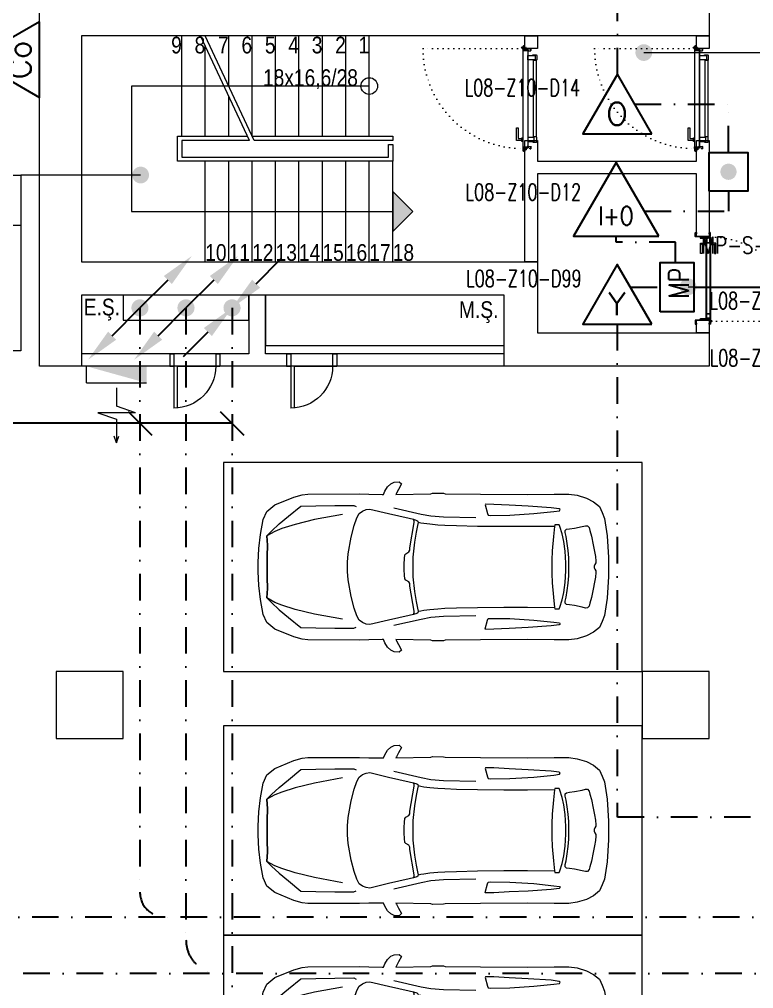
# Model space of a CAD drawing. Header units: metres. Extents: x -19121 to 152404, y -12107 to 29421.
# Drawn here: x 36396 to 37273, y 1301 to 2460 of the extents above; entities that cross this region are included whole.
import ezdxf
from ezdxf.enums import TextEntityAlignment as Align

# ---------------------------------------------------------------- set-up
doc = ezdxf.new("R2010")
doc.units = ezdxf.units.M
doc.header["$LTSCALE"] = 50
doc.header["$MEASUREMENT"] = 0
for name, pattern in [('DASHDOT', [25.4, 12.7, -6.35, 0, -6.35]), ('DOT2', [0.125, 0, -0.125]), ('HIDDEN', [0.375, 0.25, -0.125])]:
    doc.linetypes.add(name, pattern=pattern)
doc.layers.get('0').update_dxf_attribs({"color": 9, "lineweight": 9})
for name, color, linetype, lineweight in [('00', 9, 'Continuous', 9), ('01', 9, 'Continuous', 9), ('04', 9, 'Continuous', 9), ('06B', 9, 'Continuous', 9), ('06D', 9, 'Continuous', 9), ('10', 9, 'Continuous', 9), ('14', 9, 'Continuous', 9), ('19', 9, 'Continuous', 9), ('20', 9, 'DOT2', 9), ('21', 9, 'Continuous', 9), ('21_mahal200', 9, 'Continuous', 9), ('32-ekipman', 9, 'Continuous', 9), ('E-DEDEKTÖR NUMARALARI', 20, 'Continuous', 30), ('E-KABLO', 7, 'Continuous', 30), ('E-KARBONMONOKSİT DEDEKTÖRÜ', 7, 'Continuous', 30), ('E-KOMBİNE DEDEKTÖR (ISI+OPTİK DUMAN)', 7, 'Continuous', 30), ('E-OK', 3, 'Continuous', 30), ('E-OPTİK DUMAN DEDEKTÖRÜ', 7, 'Continuous', 30), ('E-YANGIN İHBAR BUTONU', 7, 'Continuous', 30), ('E-YAZI', 7, 'Continuous', 30), ('E-YÜKSELTİLMİŞ DÖŞEME İÇİNDE DUMAN DEDEKTÖRÜ', 7, 'Continuous', 30)]:
    doc.layers.add(name, color=color, linetype=linetype, lineweight=lineweight)
doc.styles.add('Arial', font='arial.ttf', dxfattribs={"height": 2.5})
doc.styles.add('E-YAZI', font='txttw.shx', dxfattribs={"height": 200})
doc.styles.add('MuuM_TEXT-STANDART', font='ARIALN.TTF')
doc.dimstyles.new('MuuM_DIM200', dxfattribs={"dimscale": 20, "dimtxt": 2, "dimasz": 1, "dimexe": 1, "dimexo": 1, "dimgap": 1, "dimtad": 1, "dimdec": 1, "dimrnd": 0.5, "dimdsep": 46, "dimtxsty": 'MuuM_TEXT-STANDART', "dimblk": 'ARCHTICK', "dimcen": 0, "dimdle": 0.15, "dimclrd": 256, "dimclre": 256, "dimclrt": 256, "dimadec": 0, "dimazin": 0, "dimtfac": 5, "dimtdec": 1, "dimtix": 1, "dimtmove": 2, "dimatfit": 3, "dimldrblk": 'DOT', "dimfxl": 3, "dimfxlon": 1, "dimtolj": 1, "dimlwd": -1, "dimlwe": -1, "dimarcsym": 0})

# ---------------------------------------------------------------- blocks, each defined once
blk = doc.blocks.new('100_OPTİK DUMAN DEDEKTÖRÜ 085')
at = {"layer": 'E-OPTİK DUMAN DEDEKTÖRÜ', "color": 4}
blk.add_lwpolyline([(2.059, 0), (0, 3.566), (-2.059, 0)], close=True, dxfattribs=at)
at = {"layer": 'E-OPTİK DUMAN DEDEKTÖRÜ', "color": 3, "style": 'E-YAZI'}
blk.add_text('O', height=1.36, dxfattribs=at).set_placement((-0.022, 1.201), align=Align.MIDDLE)
blk = doc.blocks.new('100_KOMBİNE DEDEKTÖR (ISI+OPTİK DUMAN) 085')
at = {"layer": 'E-KOMBİNE DEDEKTÖR (ISI+OPTİK DUMAN)', "color": 4}
blk.add_lwpolyline([(2.55, 0), (0, 4.416), (-2.55, 0)], close=True, dxfattribs=at)
at = {"layer": 'E-KOMBİNE DEDEKTÖR (ISI+OPTİK DUMAN)', "color": 3, "style": 'E-YAZI', "width": 0.8}
blk.add_text('I+O', height=1.1016, dxfattribs=at).set_placement((-0.018, 1.224), align=Align.MIDDLE)
blk = doc.blocks.new('100_YANGIN İHBAR BUTONU 085')
at = {"layer": 'E-YANGIN İHBAR BUTONU', "color": 4}
blk.add_lwpolyline([(-1.16, -1.16), (-1.16, 1.16), (1.16, 1.16), (1.16, -1.16)], close=True, dxfattribs=at)
at = {"layer": 'E-YANGIN İHBAR BUTONU', "color": 3, "const_width": 0.483}
blk.add_lwpolyline([(-0.242, 0, 1), (0.242, 0, 1)], format="xyb", close=True, dxfattribs=at)
blk = doc.blocks.new('100_KARBONMONOKSİT DEDEKTÖRÜ 085')
at = {"layer": 'E-KARBONMONOKSİT DEDEKTÖRÜ', "color": 4}
blk.add_lwpolyline([(2.264, 0), (0, 3.922), (-2.264, 0)], close=True, dxfattribs=at)
at = {"layer": 'E-KARBONMONOKSİT DEDEKTÖRÜ', "color": 3, "style": 'E-YAZI'}
blk.add_text('Co', height=1.36, dxfattribs=at).set_placement((-0.022, 1.201), align=Align.MIDDLE)
blk = doc.blocks.new('*U241')
at = {"layer": 'E-OK', "color": 3, "linetype": 'Continuous'}
blk.add_line((84.9, 84.8), (172.1, 172), dxfattribs=at)
at = {"layer": 'E-OK', "color": 4, "linetype": 'Continuous', "const_width": 30}
blk.add_lwpolyline([(-15, 0, 1), (15, 0, 1)], format="xyb", close=True, dxfattribs=at)
at = {"layer": 'E-OK', "color": 3, "linetype": 'Continuous'}
blk.add_solid([(99, 70.7), (70.7, 99), (0, 0)], dxfattribs=at)
blk = doc.blocks.new('*U239')
at = {"layer": 'E-OK', "color": 3, "linetype": 'Continuous'}
blk.add_line((-97.8, -97.7), (0, 0), dxfattribs=at)
at = {"layer": 'E-OK', "color": 4, "linetype": 'Continuous', "const_width": 30}
blk.add_lwpolyline([(-15, 0, 1), (15, 0, 1)], format="xyb", close=True, dxfattribs=at)
at = {"layer": 'E-OK', "color": 3, "linetype": 'Continuous'}
blk.add_solid([(-83.6, -111.9), (-111.9, -83.6), (-182.7, -182.5)], dxfattribs=at)
blk = doc.blocks.new('100_YÜKSELTİLMİŞ DÖŞEME İÇİNDE DUMAN DEDEKTÖRÜ 085')
at = {"layer": 'E-YÜKSELTİLMİŞ DÖŞEME İÇİNDE DUMAN DEDEKTÖRÜ', "color": 4}
blk.add_lwpolyline([(2.059, 0), (0, 3.566), (-2.059, 0)], close=True, dxfattribs=at)
at = {"layer": 'E-YÜKSELTİLMİŞ DÖŞEME İÇİNDE DUMAN DEDEKTÖRÜ', "color": 3, "style": 'E-YAZI'}
blk.add_text('Y', height=1.36, dxfattribs=at).set_placement((-0.022, 1.201), align=Align.MIDDLE)
blk = doc.blocks.new('E-MODUL PANOLARI')
at = {"layer": 'E-KABLO', "color": 1}
blk.add_lwpolyline([(-49, 66.9), (49, 66.9), (49, 0), (-49, 0)], close=True, dxfattribs=at)
at = {"layer": 'E-KABLO', "color": 1, "style": 'E-YAZI', "width": 0.8}
blk.add_text('MP', height=40, dxfattribs=at).set_placement((-23, 9.5))
blk = doc.blocks.new('p-kolon_80x80')
blk.add_lwpolyline([(-40, -40), (40, -40), (40, 40), (-40, 40)], close=True)
blk = doc.blocks.new('2.Bod.Ara.Sitatik Elk.')
at = {"layer": '01'}
blk.add_lwpolyline([(8420, -6500), (8420, -6500), (8420, -6460), (8420, -6150), (9220, -6150), (9220, -6190), (8470, -6190), (8470, -6460), (9015, -6460), (9015, -6545), (9220, -6545), (9220, -6585), (8975, -6585), (8975, -6500), (8470, -6500), (8470, -6585), (8420, -6585), (8420, -6500)], dxfattribs=at)
for p in [(8480, -6990), (9180, -6990)]:
    blk.add_blockref('p-kolon_80x80', p, dxfattribs=at)
blk = doc.blocks.new('p-araba-10')
for points in [[(-193.8, -2.4), (-193.8, 5.3), (-192.9, 22.2), (-191.1, 38.9), (-187.6, 56.6), (-183.4, 66.4), (-173.9, 74.2), (-151.3, 83.5), (-141.2, 86.3), (-134.5, 87.1), (-72.5, 87.3), (-61.4, 87), (-45.8, 86.8), (-44, 86.7), (-42.5, 90.5), (-39.1, 95.9), (-35.3, 99.6), (-31.2, 101.5), (-25.1, 101.9), (-22.6, 99.4), (-26, 92.8), (-28.4, 88.2), (-29.2, 86.7), (12.7, 87.6), (14.7, 88.4), (27.6, 88.2), (29.7, 87.5), (71.7, 87.1), (127.9, 86.7), (160, 87.2), (177.5, 87.1), (187.3, 85.7), (198.4, 82.4), (207, 78), (214.1, 72.2), (217.1, 65), (220, 58.1), (223.2, 37.3), (225, 11.2), (225, -11.2), (223.2, -37.3), (220, -58.1), (217.1, -65), (214.1, -72.2), (207, -78), (198.4, -82.4), (187.3, -85.7), (177.5, -87.1), (160, -87.2), (127.9, -86.7), (71.7, -87.1), (29.7, -87.5), (27.6, -88.2), (14.7, -88.4), (12.7, -87.6), (-29.2, -86.7), (-28.4, -88.2), (-26, -92.8), (-22.6, -99.4), (-25.1, -101.9), (-31.2, -101.5), (-35.3, -99.6), (-39.1, -95.9), (-42.5, -90.5), (-44, -86.7), (-45.8, -86.8), (-61.4, -87), (-72.5, -87.3), (-134.5, -87.1), (-141.2, -86.3), (-151.3, -83.5), (-173.9, -74.2), (-183.4, -66.4), (-187.6, -56.6), (-191.1, -38.9), (-192.9, -22.2), (-193.8, -5.3), (-193.8, 2.4)], [(-93, -62.5), (-126.3, -56.3), (-149.5, -50.6), (-165.5, -45.6), (-173.7, -42.3), (-183.5, -36.9), (-182.7, -25.6), (-183.2, -12.4), (-183.2, 0.2), (-183.2, 12.8), (-182.7, 26), (-183.5, 37.3), (-177.8, 43), (-168.5, 51.5), (-157.6, 60.6), (-142.7, 72.8), (-124.7, 73.2), (-102, 73.6), (-79.4, 73.7), (-76.8, 72.4)], [(66.2, 58.6), (27.5, 59.4), (12.7, 60.6), (0.9, 62.9), (-31.5, 70.4)], [(-93, 62.8), (-126.3, 56.7), (-149.5, 51), (-165.5, 45.9), (-173.7, 42.6), (-183.5, 37.3), (-182.7, 26), (-183.2, 12.8), (-183.2, 0.2), (-183.2, -12.4), (-182.7, -25.6), (-183.5, -36.9), (-177.8, -42.6), (-168.5, -51.2), (-157.6, -60.2), (-142.7, -72.5), (-124.7, -72.9), (-102, -73.2), (-79.4, -73.3), (-76.8, -72.1)], [(-8.3, -56.7), (-13.4, -57.9), (-38.1, -63.5), (-60.3, -68.8), (-64.9, -68.3), (-69.3, -66.4), (-73, -63.6), (-75.8, -58.3), (-79.1, -49.2), (-82.8, -35.3), (-86.1, -15.4), (-87, -5.3), (-87, 0.2), (-87, 5.7), (-86.1, 15.7), (-82.8, 35.6), (-79.1, 49.6), (-75.8, 58.7), (-73, 63.9), (-69.3, 66.8), (-64.9, 68.6), (-60.3, 69.2), (-38.1, 63.8), (-13.4, 58.2), (-8.3, 57)], [(-2.5, -52.9), (-3.1, -54.6), (-4.3, -55.5), (-8.3, -56.7), (-7.3, -54.5), (-7.2, -52.8), (-12.4, -22.8), (-12.7, -19.8), (-13.7, -17.7), (-17.5, -15.6), (-18.7, -14.2), (-19.1, -9.7), (-19.2, -3.2), (-19.2, 0.2), (-19.2, 3.5), (-19.1, 10), (-18.7, 14.5), (-17.5, 15.9), (-13.7, 18.1), (-12.7, 20.1), (-12.4, 23.1), (-7.2, 53.1), (-7.3, 54.8), (-8.3, 57), (-4.3, 55.8), (-3.1, 54.9), (-2.5, 53.3)], [(160.4, 48.6), (128, 48.3), (99.7, 48.3), (68.4, 48.6), (43.2, 49.2), (29.3, 49.7), (20.9, 50.2), (11.4, 51.1), (4.3, 52), (0.7, 52.6), (-2.5, 53.3), (-3.4, 49.8), (-4.9, 41.7), (-6.9, 29.6), (-9.1, 11.9), (-9.1, 2.6), (-9.1, 0.2), (-9.1, -2.2), (-9.1, -11.6), (-6.9, -29.3), (-4.9, -41.4), (-3.4, -49.4), (-2.5, -52.9), (0.7, -52.2), (4.3, -51.7), (11.4, -50.8), (20.9, -49.9), (29.3, -49.3), (43.2, -48.9), (68.4, -48.3), (99.7, -47.9), (128, -47.9), (160.4, -48.3)], [(66.2, -58.2), (27.5, -59), (12.7, -60.3), (0.9, -62.6), (-31.5, -70.1)]]:
    blk.add_lwpolyline(points)
for points in [[(159.5, 66.3), (166.1, 67.2), (167.1, 68.6), (165.9, 69.6), (156.3, 70.9), (128.7, 72.7), (106.1, 73.8), (87.7, 74.9), (77.7, 75), (77.4, 74.3), (80.3, 64), (81.1, 62.1), (83.3, 61.7), (106.9, 62), (135.6, 63.8)], [(169.6, -39.3), (171.3, -30.3), (172.9, -18.6), (173.8, -4.4), (173.8, 0.2), (173.8, 4.7), (172.9, 19), (171.3, 30.6), (169.6, 39.6), (166.8, 48.4), (165.8, 50.4), (160.6, 50.4), (160.4, 48.6), (159, 36.5), (157.5, 19.4), (157, 8.1), (157, 0.2), (157, -7.8), (157.5, -19.1), (159, -36.2), (160.4, -48.3), (160.6, -50.1), (165.8, -50.1), (166.8, -48.1)], [(174.1, -36.1), (175.5, -27.9), (176.6, -19.3), (177.4, -10.5), (177.5, -1.4), (177.5, 0.2), (177.5, 1.8), (177.4, 10.9), (176.6, 19.7), (175.5, 28.2), (174.1, 36.4), (173, 41.1), (173.2, 43.7), (174.5, 45.2), (178.1, 45.7), (184.1, 46.5), (193.2, 48.4), (197.4, 49.4), (199.8, 49.3), (201.7, 47.1), (202.6, 43.6), (204.7, 36.9), (206.7, 26.7), (208.2, 18.6), (209.1, 12.5), (209.7, 6.9), (209.5, 5), (208.6, 3), (207.7, 1.2), (207.7, 0.2), (207.7, -0.9), (208.6, -2.7), (208.6, -2.7), (209.5, -4.6), (209.7, -6.6), (209.1, -12.1), (208.2, -18.3), (206.7, -26.4), (204.7, -36.5), (202.6, -43.3), (201.7, -46.8), (199.8, -49), (197.4, -49.1), (193.2, -48.1), (184.1, -46.1), (178.1, -45.3), (174.5, -44.9), (173.2, -43.4), (173, -40.8)], [(159.5, -66), (166.1, -66.9), (167.1, -68.2), (165.9, -69.3), (156.3, -70.5), (128.7, -72.4), (106.1, -73.5), (87.7, -74.5), (77.7, -74.7), (77.4, -74), (80.3, -63.7), (81.1, -61.7), (83.3, -61.4), (106.9, -61.6), (135.6, -63.5)]]:
    blk.add_lwpolyline(points, close=True)
blk = doc.blocks.new('p-carpark_std')
at = {"layer": '06D'}
blk.add_lwpolyline([(-500, -125), (0, -125), (0, 125), (-500, 125)], close=True, dxfattribs=at)
at = {"layer": '04'}
blk.add_blockref('p-araba-10', (-265, 0), dxfattribs=at)
blk = doc.blocks.new('*U19')
at = {"ltscale": 15}
for p, q in [((-25, 1), (-26, 0)), ((-25, -1), (-26, 0)), ((-23, 1), (-25, 1)), ((-23, 1), (-23, -2)), ((-21, -3), (-18, 3)), ((-21, -3), (-18, 3)), ((-20, -3), (-17, 3)), ((-20, -3), (-16, 3)), ((-18, -3), (-15, 3)), ((-18, -3), (-15, 3)), ((-18, 1), (-18, 2)), ((-17, -3), (-14, 3)), ((-17, -3), (-13, 3)), ((-17, 1), (-17, 2)), ((-15, -3), (-12, 3)), ((-15, -3), (-12, 3)), ((-15, 1), (-15, 2)), ((-14, -3), (-11, 3)), ((-14, -3), (-10, 3)), ((-14, 1), (-14, 2)), ((-12, -3), (-9, 3)), ((-12, -3), (-9, 3)), ((-12, 1), (-12, 2)), ((-11, -3), (-8, 3)), ((-11, -3), (-7, 3)), ((-11, 1), (-11, 2)), ((-9, -3), (-6, 3)), ((-9, -3), (-6, 3)), ((-9, 1), (-9, 2)), ((-8, -3), (-4, 3)), ((-8, -3), (-5, 3)), ((-8, 1), (-8, 2)), ((-6, -3), (-3, 3)), ((-6, -3), (-3, 3)), ((-6, 1), (-6, 2)), ((-5, -3), (-1, 3)), ((-5, -3), (-2, 3)), ((-5, 1), (-5, 2)), ((-3, 1), (-3, 2)), ((0, 4), (-2, 1)), ((-2, 1), (-2, 2)), ((0, 0), (-1, 0)), ((-25, -1), (-23, -2)), ((-9, -2), (-23, -2)), ((-21, -3), (-21, -2)), ((-20, -3), (-19, -2)), ((-20, -2), (-19, -2)), ((-19, -2), (-18, -2)), ((-18, -3), (-18, -2)), ((-17, -3), (-16, -2)), ((-17, -2), (-16, -2)), ((-16, -2), (-15, -2)), ((-15, -3), (-15, -2)), ((-14, -3), (-13, -2)), ((-14, -2), (-13, -2)), ((-13, -2), (-12, -2)), ((-12, -3), (-12, -2)), ((-11, -3), (-10, -2)), ((-11, -2), (-10, -2)), ((-10, -2), (-9, -2)), ((-9, -3), (-9, -2)), ((-8, -2), (-7, -2)), ((-8, -3), (-7, -2)), ((-7, -2), (-6, -2)), ((-6, -3), (-6, -2)), ((-5, -2), (-4, -2)), ((-5, -3), (-4, -2)), ((-4, -2), (-2, -2)), ((0, -4), (-2, -2)), ((0, 0), (-1, 0))]:
    blk.add_line(p, q, dxfattribs=at)
for p, q in [((-7, 1), (-23, 1)), ((-17, 1), (-19, 1)), ((-16, 1), (-17, 1)), ((-14, 1), (-16, 1)), ((-13, 1), (-14, 1)), ((-11, 1), (-13, 1)), ((-10, 1), (-11, 1)), ((-8, 1), (-10, 1)), ((-7, 1), (-8, 1)), ((-5, 1), (-7, 1)), ((-4, 1), (-5, 1)), ((-2, 1), (-4, 1)), ((-2, 1), (-2, 1)), ((0, 0), (0, 4)), ((-2, -2), (-2, -2)), ((0, 0), (0, -4))]:
    blk.add_line(p, q)
for centre, radius, start, end in [((-26, 4), 3.92, 274.361, 322.1025), ((-26, -4), 3.92, 37.8975, 85.639), ((-18, 3), 0.0971, 330.3204, 150.3204), ((-17, 3), 0.0971, 330.3204, 150.3204), ((-15, 3), 0.0971, 330.3204, 150.3204), ((-14, 3), 0.0971, 330.3204, 150.3204), ((-12, 3), 0.0971, 330.3204, 150.3204), ((-11, 3), 0.0971, 330.3204, 150.3204), ((-9, 3), 0.0971, 330.3204, 150.3204), ((-8, 3), 0.0971, 330.3204, 150.3204), ((-6, 3), 0.0971, 330.3204, 150.3204), ((-5, 3), 0.0971, 330.3204, 150.3204), ((-3, 3), 0.0971, 330.3204, 150.3204), ((-2, 3), 0.0971, 330.3204, 150.3204), ((-1, 0), 0.486, 90, 270), ((0, 4), 0.25, 0, 150.0864), ((-21, -3), 0.0971, 150.3204, 330.3204), ((-20, -3), 0.0971, 150.3204, 330.3204), ((-18, -3), 0.0971, 150.3204, 330.3204), ((-17, -3), 0.0971, 150.3204, 330.3204), ((-15, -3), 0.0971, 150.3204, 330.3204), ((-14, -3), 0.0971, 150.3204, 330.3204), ((-12, -3), 0.0971, 150.3204, 330.3204), ((-11, -3), 0.0971, 150.3204, 330.3204), ((-9, -3), 0.0971, 150.3204, 330.3204), ((-8, -3), 0.0971, 150.3204, 330.3204), ((-6, -3), 0.0971, 150.3204, 330.3204), ((-5, -3), 0.0971, 150.3204, 330.3204), ((0, -4), 0.25, 209.9136, 0)]:
    blk.add_arc(centre, radius, start, end, dxfattribs=at)
blk = doc.blocks.new('conta')
at = {"ltscale": 10}
for p, q in [((-2649.9, 5345.5), (-2649.8, 5345.6)), ((-2649.9, 5344.5), (-2649.8, 5344.3)), ((-2649.8, 5344.3), (-2649.7, 5344.3)), ((-2649.7, 5345.4), (-2649.3, 5345.4)), ((-2649.2, 5345.4), (-2649.1, 5345.5)), ((-2649, 5344), (-2648.8, 5343.8)), ((-2648.9, 5344.1), (-2648.7, 5343.9)), ((-2648.8, 5345.1), (-2648.6, 5345.3)), ((-2648.8, 5344.9), (-2648.6, 5345.2)), ((-2648.7, 5343.8), (-2648.7, 5343.8)), ((-2648.6, 5345.3), (-2648.6, 5345.3))]:
    blk.add_line(p, q, dxfattribs=at)
for centre, radius, start, end in [((-2649.8, 5345.5), 0.05, 140.6345, 188.9372), ((-2653, 5345), 3.19, 350.4674, 8.9372), ((-2649.9, 5344.5), 0.02, 170.4674, 213.7451), ((-2649.7, 5345.6), 0.0696, 22.2428, 159.258), ((-2650.9, 5345), 1.24, 340.3382, 16.7772), ((-2649.7, 5344.6), 0.03, 160.3382, 273.2666), ((-2649.7, 5345.4), 0.03, 90, 196.7772), ((-2649.6, 5341.5), 3.01, 80.4362, 93.2666), ((-2649.3, 5345.5), 0.05, 270, 303.0062), ((-2649.2, 5344.1), 0.231, 353.9571, 81.9004), ((-2649.1, 5345.5), 0.03, 4.7972, 123.0062), ((-2649.1, 5344.5), 0.03, 260.4362, 338.7066), ((-2651.2, 5344.8), 2.33, 7.5897, 18.7951), ((-2649, 5345.6), 0.05, 18.7951, 42.1429), ((-2650.2, 5345), 1.27, 338.7066, 23.0418), ((-2648.9, 5344.1), 0.1, 173.9571, 217.2653), ((-2648.8, 5345.1), 0.05, 187.5897, 322.7347), ((-2658.2, 5345.2), 9.36, 353.6857, 357.8537), ((-2648.8, 5344.2), 0.1, 173.6857, 217.2653), ((-2648.8, 5344.8), 0.05, 142.7347, 180.2669), ((-2648.7, 5343.8), 0.05, 217.2653, 307.2653), ((-2648.7, 5343.8), 0.05, 307.2653, 37.2653), ((-2648.6, 5345.3), 0.05, 52.7347, 142.7347), ((-2648.6, 5345.3), 0.05, 322.7347, 52.7347)]:
    blk.add_arc(centre, radius, start, end, dxfattribs=at)
for points, knots in [([(-2649, 5345.6), (-2649, 5345.6), (-2649.1, 5345.7), (-2649.2, 5345.4), (-2649.3, 5345.7), (-2649.4, 5345.5), (-2649.5, 5345.7), (-2649.6, 5345.5), (-2649.7, 5345.6), (-2649.7, 5345.6)], [0.0086373, 0.0086373, 0.0086373, 0.0086373, 0.1097304, 0.3133405, 0.4430081, 0.5658764, 0.7165186, 0.8527974, 0.9648495, 0.9648495, 0.9648495, 0.9648495]), ([(-2649.7, 5344.3), (-2649.7, 5344.3), (-2649.7, 5344.5), (-2649.6, 5344.3), (-2649.3, 5344.4), (-2649.2, 5344.4), (-2649.2, 5344.4)], [0, 0, 0, 0, 0.1008757, 0.3841126, 0.5436166, 0.6906785, 0.6906785, 0.6906785, 0.6906785])]:
    blk.add_open_spline(points, degree=3, knots=knots, dxfattribs=at)
blk = doc.blocks.new('p-yn_sackasa')
at = {"layer": '10', "linetype": 'Continuous'}
for p, q in [((-2.2, 0), (-2.2, -0.2)), ((0, 6.9), (0, 6.2)), ((0, 6.2), (0, 6.9)), ((0.1, 6.9), (0.1, 6.2)), ((0.2, 6.9), (0.2, 6.2)), ((2.7, 7.2), (0.3, 7.2)), ((2.7, 7.2), (0.3, 7.2)), ((2.7, 7), (0.3, 7)), ((0.3, 7), (2.7, 7)), ((0.3, 6.1), (0.8, 6.1)), ((0.7, 6), (0.3, 6)), ((0.3, 5.9), (0.7, 5.9)), ((0.8, 5.9), (0.3, 5.9)), ((0.7, 5.9), (0.7, 6)), ((0.7, -0.7), (0.7, 2.3)), ((0.7, -0.7), (0.7, 2.3)), ((0.8, 5.9), (0.8, 6.1)), ((0.8, -0.7), (0.8, 2.3)), ((0.8, -0.7), (0.8, 2.3)), ((0.9, 2.3), (1, 2.3)), ((0.9, 2.3), (0.9, 2.3)), ((1, 2.5), (1, 2.4)), ((1, 2.5), (1, 2.5)), ((1.1, 2.5), (1.1, 3.7)), ((1.1, 2.5), (1.1, 3.7)), ((1.3, 3.7), (1.3, 2.5)), ((1.3, 2.5), (1.3, 3.7)), ((2.5, 4), (1.4, 4)), ((1.4, 4), (2.5, 4)), ((1.4, 3.8), (2.5, 3.8)), ((2.5, 3.8), (1.4, 3.8)), ((2.5, 3.4), (2.6, 3.7)), ((2.6, 3.7), (2.5, 3.4)), ((2.7, 3.6), (2.6, 3.3)), ((2.7, 3.6), (2.6, 3.3)), ((2.8, 3.3), (2.8, 6.9)), ((2.8, 3.3), (2.8, 6.9)), ((2.9, 3.3), (2.9, 6.9)), ((2.9, 3.3), (2.9, 6.9)), ((-2.9, -1.7), (-2.9, -0.3)), ((-2.9, -0.3), (-2.9, -1.7)), ((-2.8, -0.3), (-2.8, -1.7)), ((-2.8, -0.3), (-2.8, -1.7)), ((-2.2, 0), (-2.7, 0)), ((-2.2, 0), (-2.7, 0)), ((-2.2, -0.1), (-2.7, -0.1)), ((-2.2, -0.2), (-2.7, -0.2)), ((1, -1.8), (-2.7, -1.8)), ((1, -1.9), (-2.7, -1.9)), ((-2.7, -2), (1, -2)), ((1, -2), (-2.7, -2)), ((-2.2, -0.1), (-2.2, 0)), ((0.9, -0.8), (1, -0.8)), ((0.9, -0.8), (0.9, -0.8)), ((1, -0.9), (1, -0.9)), ((1, -0.9), (1, -0.9)), ((1.1, -1), (1.1, -1.7)), ((1.1, -1), (1.1, -1.7)), ((1.3, -1), (1.3, -1.7)), ((1.3, -1), (1.3, -1.7))]:
    blk.add_line(p, q, dxfattribs=at)
for points in [[(0.1, 2.1), (0.7, 2.1), (0.7, -0.5), (0.1, -0.5)], [(0.1, 2.1), (0.4, 2.1), (0.4, -0.5), (0.1, -0.5)]]:
    blk.add_lwpolyline(points, close=True, dxfattribs=at)
for centre, radius, start, end in [((0.3, 6.9), 0.249, 90, 180), ((0.3, 6.9), 0.261, 90, 180), ((0.3, 6.2), 0.249, 181.345, 271.3502), ((0.3, 6.2), 0.261, 180, 270), ((0.3, 6.9), 0.122, 90, 180), ((0.3, 6.2), 0.122, 180, 270), ((0.3, 6.9), 0.11, 90, 180), ((0.3, 6.2), 0.11, 180, 270), ((0.9, 2.3), 0.206, 63.2169, 180), ((0.9, 2.3), 0.219, 63.2153, 180), ((0.9, 2.3), 0.0801, 63.215, 180), ((0.9, 2.3), 0.0674, 63.2144, 180), ((1, 2.5), 0.219, 243.2148, 0), ((1, 2.5), 0.0801, 243.2203, 0), ((1, 2.5), 0.206, 243.2197, 0), ((1, 2.5), 0.0674, 243.2129, 0), ((1.4, 3.7), 0.24, 90, 180), ((1.4, 3.7), 0.253, 90, 180), ((1.4, 3.7), 0.114, 90, 180), ((1.4, 3.7), 0.101, 90, 180), ((2.5, 3.7), 0.249, 342.8613, 90), ((2.5, 3.7), 0.261, 342.8602, 90), ((2.5, 3.7), 0.122, 342.8607, 90), ((2.5, 3.7), 0.11, 342.8621, 90), ((2.7, 3.3), 0.232, 162.8601, 0), ((2.7, 3.3), 0.219, 162.8613, 0), ((2.7, 3.3), 0.0927, 162.8605, 0), ((2.7, 3.3), 0.0801, 162.8624, 0), ((2.7, 6.9), 0.249, 0, 90), ((2.7, 6.9), 0.261, 0, 90), ((2.7, 6.9), 0.122, 0, 90), ((2.7, 6.9), 0.11, 0, 90), ((-2.7, -0.3), 0.24, 90, 180), ((-2.7, -0.3), 0.253, 90, 180), ((-2.7, -1.7), 0.24, 180, 270), ((-2.7, -1.7), 0.253, 180, 270), ((-2.7, -0.3), 0.114, 90, 180), ((-2.7, -0.3), 0.101, 90, 180), ((-2.7, -1.7), 0.114, 180, 270), ((-2.7, -1.7), 0.101, 180, 270), ((0.9, -0.7), 0.206, 180, 296.7851), ((0.9, -0.7), 0.219, 180, 296.785), ((0.9, -0.7), 0.0674, 180, 180.5245), ((0.9, -0.7), 0.0801, 180, 296.785), ((0.9, -0.7), 0.0674, 180, 296.7871), ((1, -1), 0.219, 0, 116.7854), ((1, -1), 0.206, 0, 116.7836), ((1, -1), 0.0801, 0, 116.7811), ((1, -1), 0.0674, 0, 116.7871), ((1, -1.7), 0.114, 270, 0), ((1, -1.7), 0.24, 270, 0), ((1, -1.7), 0.101, 270, 0), ((1, -1.7), 0.253, 270, 0)]:
    blk.add_arc(centre, radius, start, end, dxfattribs=at)
at = {"layer": '10', "xscale": 0.0842696629213483, "yscale": 0.0842696629213483, "zscale": 0.0842696629213483}
blk.add_blockref('*U19', (1, 1.3), dxfattribs=at)
at = {"layer": '14', "xscale": -0.7887640449438696, "yscale": 0.7887640449438696, "zscale": 0.7887640449438204, "rotation": 90}
blk.add_blockref('conta', (4217.8, -2086.4), dxfattribs=at)
blk = doc.blocks.new('*U366')
at = {"layer": '06D'}
for points in [[(8.8, 3.5), (8.8, 4.8), (13.2, 4.8), (13.2, 3.5), (8.8, 3.5)], [(9.9, 4.8), (9.9, 11), (24.9, 11), (24.9, 9.1), (12.1, 9.1), (12.1, 9.1), (12.1, 4.8), (9.9, 4.8)]]:
    blk.add_lwpolyline(points, dxfattribs=at)
for points in [[(8.5, -8.6), (7.9, -8.6), (7.9, -12.6, 0.414214), (8.2, -13), (13.7, -13, 0.414214), (14.1, -12.6), (14.1, -8.6), (13.5, -8.6)], [(111.5, -8.6), (112.1, -8.6), (112.1, -12.6, -0.414214), (111.7, -13), (106.2, -13, -0.414214), (105.9, -12.6), (105.9, -8.6), (106.5, -8.6)]]:
    blk.add_lwpolyline(points, format="xyb", dxfattribs=at)
for points in [[(8.5, -10), (13.5, -10), (13.5, -2.5), (8.5, -2.5)], [(105.9, -12.4), (14.1, -12.4), (14.1, -9.2), (105.9, -9.2)], [(111.5, -11.1), (106.5, -11.1), (106.5, -2.5), (111.5, -2.5)]]:
    blk.add_lwpolyline(points, close=True, dxfattribs=at)
at = {"layer": '10', "ltscale": 10}
for p, q in [((0.3, 3.4), (0.3, 3.3)), ((119.6, 3.5), (0.4, 3.5)), ((0.4, 3.4), (0.4, 3.3)), ((0.4, 3.2), (2.2, 3.2)), ((119.5, 3.4), (0.5, 3.4)), ((0.5, 3.3), (2.3, 3.3)), ((2, 0.9), (1, 0.9)), ((2, 0.9), (1, 0.9)), ((2, 0.7), (1, 0.7)), ((2, 0.7), (1, 0.7)), ((1, 0.3), (2, -0.4)), ((1, 0.3), (2, -0.4)), ((2, -0.4), (2, 1.1)), ((2, 1.1), (2.3, 1.1)), ((2, -0.4), (2, 1.1)), ((2, 1.1), (2.3, 1.1)), ((2.3, 3.1), (2.3, -2.4)), ((2.3, 1.1), (2.3, -0.4)), ((2.3, 1.1), (2.3, -0.4)), ((2.4, 3.2), (2.4, -2.3)), ((117.5, 3.2), (117.5, -2.3)), ((119.5, 3.3), (117.6, 3.3)), ((119.6, 3.2), (117.7, 3.2)), ((117.7, 3.1), (117.7, -2.4)), ((117.7, 1.1), (118, 1.1)), ((117.7, 0.7), (117.7, 1.1)), ((117.7, -0.8), (117.7, 0.7)), ((118, 1.1), (118, 0.7)), ((118, 0.7), (118, -0.8)), ((119, 0), (118, 0.7)), ((119.5, 3.4), (119.5, 3.3)), ((119.7, 3.4), (119.7, 3.3)), ((120.8, 3), (120.8, 3.4)), ((120.8, 3), (120.8, 3.4)), ((121.1, 3), (121.1, 3.4)), ((121.1, 3), (121.1, 3.4)), ((121.2, 3.1), (121.1, 3.1)), ((121.2, 3.1), (121.1, 3.1)), ((121.2, 3.1), (121.2, 3.2)), ((121.2, 3.1), (121.2, 3.2)), ((121.6, 3.7), (121.7, 3.6)), ((121.6, 3.7), (121.7, 3.6)), ((2, -0.8), (2, -0.4)), ((2, -0.8), (2, -0.4)), ((2.3, -0.8), (2, -0.8)), ((2.3, -0.8), (2, -0.8)), ((2.3, -0.4), (2.3, -0.8)), ((2.3, -0.4), (2.3, -0.8)), ((117.6, -2.5), (2.4, -2.5)), ((117.5, -2.3), (2.5, -2.3)), ((118, -0.8), (117.7, -0.8)), ((118, -0.4), (119, -0.4)), ((118, -0.6), (119, -0.6))]:
    blk.add_line(p, q, dxfattribs=at)
blk.add_circle((120.9, 4.2), 0.843, dxfattribs=at)
blk.add_circle((120.9, 4.2), 0.843, dxfattribs=at)
for centre, radius, start, end in [((0.4, 3.4), 0.1, 90, 180), ((0.4, 3.3), 0.1, 180, 270), ((0.5, 3.4), 0.005, 90, 180), ((0.5, 3.3), 0.005, 180, 270), ((2.2, 3.1), 0.05, 0, 90), ((2.3, 3.2), 0.1, 0, 90), ((117.6, 3.2), 0.1, 90, 180), ((117.7, 3.1), 0.05, 90, 180), ((119.5, 3.4), 0.005, 0, 90), ((119.5, 3.3), 0.005, 270, 0), ((119.6, 3.4), 0.1, 0, 90), ((119.6, 3.3), 0.1, 270, 0), ((120.4, 3.2), 0.302, 299.9685, 74.4476), ((120.4, 3.2), 0.302, 299.9685, 74.4476), ((120.4, 3.2), 0.428, 322.379, 23.648), ((120.4, 3.2), 0.428, 322.379, 23.648), ((120.9, 4.2), 1.01, 285.7139, 320.5908), ((120.9, 4.2), 1.01, 285.7139, 320.5908), ((2.4, -2.3), 0.141, 194.9271, 255.0729), ((117.5, -2.3), 0.05, 270, 0), ((117.6, -2.4), 0.1, 270, 0)]:
    blk.add_arc(centre, radius, start, end, dxfattribs=at)
at = {"layer": '20'}
blk.add_lwpolyline([(119.7, 3.4), (119.7, 122.8, 0.414214), (0.3, 3.4, -1)], format="xyb", dxfattribs=at)
at = {"xscale": -1, "rotation": 180}
blk.add_blockref('p-yn_sackasa', (0, 1), dxfattribs=at)
at = {"rotation": 180}
blk.add_blockref('p-yn_sackasa', (120, 1), dxfattribs=at)
blk = doc.blocks.new('p-M01-M02_merdiven-1050')
at = {"layer": '19'}
h = blk.add_hatch(color=256, dxfattribs=at)
h.dxf.hatch_style = 1
edge = h.paths.add_edge_path()
edge.add_arc((210, -344), 10, 270, 630)
h = blk.add_hatch(color=256, dxfattribs=at)
h.dxf.hatch_style = 1
h.paths.add_polyline_path([(84, -372), (36, -372), (60, -396)])
at = {"layer": '19', "linetype": 'Continuous'}
for points in [[(210, -344), (210, -120), (210, -60), (60, -60), (60, -372)], [(145, -200.7), (145, -120), (125, -120), (125, -120), (125, -367), (140, -367), (140, -372), (120, -372), (120, -367), (120, -115), (120, -115), (150, -115), (150, -198.4)], [(150, -120), (270, -120)], [(0, -148), (120, -148)], [(145, -200.7), (270, -142.4)], [(145, -206.3), (270, -148)], [(150, -148), (258, -148)], [(0, -176), (120, -176)], [(150, -176), (198, -176)], [(210, -176), (270, -176)], [(0, -204), (120, -204)], [(150, -204), (270, -204)], [(0, -232), (120, -232)], [(150, -232), (270, -232)], [(0, -260), (120, -260)], [(150, -260), (270, -260)], [(0, -288), (120, -288)], [(150, -288), (270, -288)], [(0, -316), (120, -316)], [(150, -316), (270, -316)], [(0, -344), (120, -344)], [(150, -344), (270, -344)], [(0, -372), (120, -372)]]:
    blk.add_lwpolyline(points, dxfattribs=at)
at = {"layer": '19'}
for points in [[(145, -206.3), (270, -148)], [(150, -204), (150, -372), (150, -372), (145, -372), (145, -372), (145, -206.3)]]:
    blk.add_lwpolyline(points, dxfattribs=at)
blk.add_lwpolyline([(84, -372), (36, -372), (60, -396)], close=True, dxfattribs=at)
blk.add_circle((210, -344), 10, dxfattribs=at)
blk = doc.blocks.new('p-m04 formül2a')
at = {"layer": '21', "style": 'MuuM_TEXT-STANDART'}
for s, p in [('9', (120, 249)), ('8', (148, 249)), ('7', (176, 249)), ('6', (204, 249)), ('5', (232, 249)), ('4', (260, 249)), ('3', (288, 249)), ('2', (316, 249)), ('1', (344, 249)), ('18x16,6/28', (330.4, 210))]:
    blk.add_text(s, height=20, dxfattribs=at).set_placement(p, align=Align.RIGHT)
for s, p in [('10', (148, 1)), ('11', (176, 1)), ('12', (204, 1)), ('13', (232, 1)), ('14', (260, 1)), ('15', (288, 1)), ('16', (316, 1)), ('17', (344, 1)), ('18', (372, 1))]:
    blk.add_text(s, height=20, dxfattribs=at).set_placement(p)
blk = doc.blocks.new('gr-p-barel kilitli kapı kolu')
at = {"flags": 128}
for points in [[(-0.9, 0.8), (-0.9, 4.9), (-11.7, 4.9), (-11.7, 6.7), (0.9, 6.7), (0.9, 0.8)], [(-0.8, 5), (0.8, 6.6)]]:
    blk.add_lwpolyline(points, dxfattribs=at)
blk.add_lwpolyline([(-2.75, 0), (-2.75, 0.7), (2.75, 0.7), (2.75, 0)])
blk.add_lwpolyline([(-1.3, 0.7), (1.3, 0.7), (1.3, 0.8), (-1.3, 0.8)], close=True)
blk = doc.blocks.new('prf-scr2')
at = {"linetype": 'DOT2', "ltscale": 10}
blk.add_line((0, 0.2), (0, -1.1), dxfattribs=at)
for p, q in [((-0.1, -0.2), (0.1, -0.3)), ((0.1, -0.2), (-0.1, -0.2)), ((0.1, -0.3), (-0.1, -0.3)), ((-0.1, -0.3), (0.1, -0.4)), ((0.1, -0.4), (-0.1, -0.4)), ((0.1, -0.5), (-0.1, -0.4)), ((-0.1, -0.4), (0.1, -0.4)), ((0.1, -0.6), (-0.1, -0.5)), ((-0.1, -0.5), (0.1, -0.5)), ((-0.1, -0.6), (0.1, -0.7)), ((0.1, -0.6), (-0.1, -0.6)), ((-0.1, -0.6), (0.1, -0.6)), ((-0.1, -0.7), (0.1, -0.8)), ((0.1, -0.7), (-0.1, -0.7)), ((-0.1, -0.8), (0.1, -0.8)), ((0.1, -0.8), (-0.1, -0.8)), ((0.1, -0.2), (0, -0.1)), ((0, -0.2), (0.1, -0.2))]:
    blk.add_line(p, q)
blk.add_lwpolyline([(0.2, 0), (-0.2, 0), (-0.2, 0), (-0.1, -0.1), (0.1, -0.1), (0.2, 0), (0.2, 0)], close=True)
for points in [[(0.2, 0), (-0.2, 0)], [(-0.1, -0.1), (-0.1, -0.2), (-0.1, -0.2), (-0.1, -0.2), (-0.1, -0.2), (-0.1, -0.3), (-0.1, -0.3), (-0.1, -0.3), (-0.1, -0.3), (-0.1, -0.4), (-0.1, -0.4), (-0.1, -0.4), (-0.1, -0.4), (-0.1, -0.4), (-0.1, -0.5), (-0.1, -0.5), (-0.1, -0.5), (-0.1, -0.5), (-0.1, -0.5), (-0.1, -0.5), (-0.1, -0.6), (-0.1, -0.6), (-0.1, -0.6), (-0.1, -0.6), (-0.1, -0.6), (-0.1, -0.7), (-0.1, -0.7), (-0.1, -0.7), (-0.1, -0.7), (-0.1, -0.7), (-0.1, -0.8), (-0.1, -0.8), (-0.1, -0.8), (-0.1, -0.8), (0, -0.9), (0, -0.9), (0, -0.9), (0.1, -0.8), (0.1, -0.8), (0.1, -0.7), (0.1, -0.7), (0.1, -0.7), (0.1, -0.7), (0.1, -0.7), (0.1, -0.7), (0.1, -0.6), (0.1, -0.6), (0.1, -0.6), (0.1, -0.6), (0.1, -0.6), (0.1, -0.5), (0.1, -0.5), (0.1, -0.5), (0.1, -0.5), (0.1, -0.4), (0.1, -0.4), (0.1, -0.4), (0.1, -0.4), (0.1, -0.4), (0.1, -0.3), (0.1, -0.3), (0.1, -0.3), (0.1, -0.3), (0.1, -0.3), (0.1, -0.3), (0.1, -0.2), (0.1, -0.2), (0.1, -0.2), (0.1, -0.2), (0.1, -0.2), (0.1, -0.1)]]:
    blk.add_lwpolyline(points)
blk = doc.blocks.new('K-SAC-01')
at = {"layer": '10'}
for points in [[(-4.6, 16.2, -0.414214), (-4.5, 16.3), (-0.1, 16.3, -0.414214), (0, 16.2), (0, 5.9), (0.2, 5.9), (0.2, 16.2, 0.414214), (-0.1, 16.5), (-4.5, 16.5, 0.414214), (-4.8, 16.2), (-4.8, 15.3, 0.414214), (-4.5, 15), (-3.4, 15), (-3.4, 15.2), (-4.5, 15.2, -0.414214), (-4.6, 15.3)], [(104.6, 16.2, 0.414214), (104.5, 16.3), (100.1, 16.3, 0.414214), (100, 16.2), (100, 5.9), (99.8, 5.9), (99.8, 16.2, -0.414214), (100.1, 16.5), (104.5, 16.5, -0.414214), (104.8, 16.2), (104.8, 15.3, -0.414214), (104.5, 15), (103.4, 15), (103.4, 15.2), (104.5, 15.2, 0.414214), (104.6, 15.3)], [(0.2, 10.3, -0.414214), (0.5, 10.6), (1.5, 10.6, -0.414214), (1.8, 10.3), (1.8, 3.9, -0.414214), (1.5, 3.6, -0.414214), (1.2, 3.9), (1.2, 4.8), (0.2, 4.8), (0.2, -1.2, -0.414214), (-0.1, -1.5), (-4.5, -1.5, -0.414214), (-4.8, -1.2), (-4.8, -0.3, -0.414214), (-4.5, 0), (-3.4, 0), (-3.4, -0.2), (-4.5, -0.2, 0.414214), (-4.6, -0.3), (-4.6, -1.2, 0.414214), (-4.5, -1.3), (-0.1, -1.3, 0.414214), (0, -1.2), (0, 5), (1.4, 5), (1.4, 3.9, 0.414214), (1.5, 3.8, 0.414214), (1.6, 3.9), (1.6, 10.3, 0.414214), (1.5, 10.4), (0.5, 10.4, 0.414214), (0.4, 10.3), (0.4, 9.4), (0.2, 9.4)], [(-0.4, -2), (1, -1.4), (1, 1.5), (1.2, 1.5), (1.2, -1.5), (-0.3, -2.2, -14.796002)], [(99.8, 10.3, 0.414214), (99.5, 10.6), (98.5, 10.6, 0.414214), (98.2, 10.3), (98.2, 3.9, 0.414214), (98.5, 3.6, 0.414214), (98.8, 3.9), (98.8, 4.8), (99.8, 4.8), (99.8, -1.2, 0.414214), (100.1, -1.5), (104.5, -1.5, 0.414214), (104.8, -1.2), (104.8, -0.3, 0.414214), (104.5, 0), (103.4, 0), (103.4, -0.2), (104.5, -0.2, -0.414214), (104.6, -0.3), (104.6, -1.2, -0.414214), (104.5, -1.3), (100.1, -1.3, -0.414214), (100, -1.2), (100, 5), (98.6, 5), (98.6, 3.9, -0.414214), (98.5, 3.8, -0.414214), (98.4, 3.9), (98.4, 10.3, -0.414214), (98.5, 10.4), (99.5, 10.4, -0.414214), (99.6, 10.3), (99.6, 9.4), (99.8, 9.4)]]:
    blk.add_lwpolyline(points, format="xyb", close=True, dxfattribs=at)
for points in [[(98.8, 0.1), (98.8, 2.1), (99.1, 2.1), (99.1, 3.2), (1.5, 3.2), (1.5, 2.1), (1.8, 2.1), (1.8, 0.1), (1.5, 0.1), (1.5, 1.9), (1.2, 1.9), (1.2, 3.5), (99.4, 3.5), (99.4, 1.9), (99.1, 1.9), (99.1, 0.1)], [(98.8, 2.1), (98.8, 0.1), (99.4, 0.1), (99.4, -1.5), (1.2, -1.5), (1.2, 0.1), (1.8, 0.1), (1.8, 2.1), (2.1, 2.1), (2.1, -0.1), (1.5, -0.1), (1.5, -1.2), (99.1, -1.2), (99.1, -0.1), (98.5, -0.1), (98.5, 2.1), (98.8, 2.1)]]:
    blk.add_lwpolyline(points, dxfattribs=at)
for points in [[(2.1, 3), (8.1, 3), (8.1, -1), (2.1, -1)], [(2.4, 2.7), (7.8, 2.7), (7.8, -0.7), (2.4, -0.7)], [(98.5, 3), (92.5, 3), (92.5, -1), (98.5, -1)], [(98.2, 2.7), (92.8, 2.7), (92.8, -0.7), (98.2, -0.7)]]:
    blk.add_lwpolyline(points, close=True, dxfattribs=at)
blk.add_circle((-0.9, -2.5), 0.55, dxfattribs=at)
at = {"layer": '20', "linetype": 'HIDDEN'}
for points in [[(-0.2, -1.3), (-0.2, 0), (-1.7, 0), (-1.7, -1.3)], [(-0.4, -2), (-0.4, -0.2), (-1.5, -0.2), (-1.5, -2)]]:
    blk.add_lwpolyline(points, dxfattribs=at)
at = {"layer": '20'}
blk.add_lwpolyline([(-0.9, -2.5), (-0.9, -102.9)], dxfattribs=at)
blk.add_arc((-0.9, -2.5), 100.4, 270, 1.5131, dxfattribs=at)
at = {"layer": '06B'}
blk.add_blockref('gr-p-barel kilitli kapı kolu', (91.4, 3.5), dxfattribs=at)
at = {"layer": '06B', "xscale": -1, "rotation": 180}
blk.add_blockref('gr-p-barel kilitli kapı kolu', (91.4, -1.5), dxfattribs=at)
at = {"layer": '10', "xscale": -1, "rotation": 90}
blk.add_blockref('prf-scr2', (1.5, 1), dxfattribs=at)
at = {"layer": '10', "rotation": 270}
blk.add_blockref('prf-scr2', (99.1, 1.2), dxfattribs=at)
blk = doc.blocks.new('YD-72-20')
at = {"linetype": 'Continuous'}
for p, q in [((0, 0.714), (-0.028, 0.634)), ((0, 0.714), (0.028, 0.634)), ((0, 0.434), (0, 0.714)), ((-0.225, 0.355), (0.225, 0.355)), ((-0.225, 0.355), (0, 0.276)), ((0.225, 0.355), (0, 0.434)), ((0, 0.058), (0, 0.276)), ((0.36, 0), (-0.36, 0)), ((0.36, 0), (0.36, -0.2))]:
    blk.add_line(p, q, dxfattribs=at)
blk.add_solid([(0.36, -0.2), (-0.36, 0), (-0.36, -0.2)])
blk = doc.blocks.new('b2a yan.dol')
at = {"xscale": 100, "yscale": 100, "zscale": 100, "rotation": 180}
blk.add_blockref('YD-72-20', (36512, -17486.4), dxfattribs=at)
blk = doc.blocks.new('_ArchTick')
at = {"color": 0, "linetype": 'ByBlock', "const_width": 0.15}
blk.add_lwpolyline([(-0.5, -0.5), (0.5, 0.5)], dxfattribs=at)
blk = doc.blocks.new('_Dot')
at = {"color": 0, "linetype": 'ByBlock', "lineweight": -2}
blk.add_line((-0.5, 0), (-1, 0), dxfattribs=at)
at = {"color": 0, "linetype": 'ByBlock', "const_width": 0.5}
blk.add_lwpolyline([(-0.25, 0, 1), (0.25, 0, 1)], format="xyb", close=True, dxfattribs=at)
blk = doc.blocks.new('0_roomno2')
blk.add_lwpolyline([(19.375, -10.5), (0, -10.5), (0, 0), (19.375, 0)], close=True)
for points in [[(0, -3), (19.375, -3)], [(8.125, -3), (8.125, -10.5)], [(11.875, -3), (11.875, -10.5)], [(15.625, -3), (15.625, -10.5)], [(0, -6.75), (8.125, -6.75)]]:
    blk.add_lwpolyline(points)
at = {"style": 'MuuM_TEXT-STANDART', "width": 0.6}
blk.add_text('H:', height=1.5, dxfattribs=at).set_placement((0.35, -8.608), align=Align.MIDDLE_LEFT)
at = {"style": 'Arial'}
blk.add_attdef('ODANO', (0, 1.17), '', height=2, dxfattribs=at)
blk.add_attdef('MEKANADI', text='', height=2, dxfattribs=at).set_placement((0.35, -3), align=Align.BOTTOM_LEFT)
at = {"style": 'MuuM_TEXT-STANDART', "width": 0.6}
for tag, p in [('YER01', (10, -4.5)), ('TAVAN01', (13.75, -4.5)), ('DUVAR01', (17.5, -4.5)), ('YER02', (10, -6.75)), ('TAVAN02', (13.75, -6.75)), ('DUVAR02', (17.5, -6.75)), ('YER03', (10, -9)), ('TAVAN03', (13.75, -9)), ('DUVAR03', (17.5, -9))]:
    blk.add_attdef(tag, text='', height=1.5, dxfattribs=at).set_placement(p, align=Align.MIDDLE_CENTER)
for tag, p in [('M2', (0.35, -4.875)), ('TEMIZTAVANYUKSEKLIGI', (1.8, -8.608))]:
    blk.add_attdef(tag, text='', height=1.5, dxfattribs=at).set_placement(p, align=Align.MIDDLE_LEFT)
blk = doc.blocks.new('ttttttttttttt')
for points in [[(3983.5, -30733.6), (3983.5, -30748.6)], [(3988.5, -30733.6), (3983.5, -30733.6)], [(3988.5, -30733.6), (3988.5, -30748.6)], [(4043.5, -30733.6), (4038.5, -30733.6)], [(4038.5, -30733.6), (4038.5, -30748.6)], [(4043.5, -30733.6), (4043.5, -30748.6)], [(3988.5, -30748.6), (3983.5, -30748.6)], [(4034.5, -30748.6), (3988.5, -30748.6)], [(4034.5, -30748.6), (4034.5, -30798.6)], [(4034.5, -30748.6), (4038.5, -30748.6)], [(4043.5, -30748.6), (4038.5, -30748.6)], [(4038.5, -30748.6), (4038.5, -30798.6)]]:
    blk.add_lwpolyline(points)
blk.add_arc((4038.5, -30748.6), 50, 180, 270)
blk = doc.blocks.new('2.Bod.Ara.Mimari Elk.')
at = {"layer": '00'}
for points in [[(9000, -6190), (9015, -6190), (9015, -6205), (9000, -6205), (9000, -6190)], [(9205, -6190), (9220, -6190), (9220, -6205), (9205, -6205), (9205, -6190)], [(9015, -6340), (9205, -6340), (9205, -6315), (9220, -6315), (9220, -6430), (9205, -6430), (9205, -6355), (9015, -6355), (9015, -6460), (9000, -6460), (9000, -6315), (9015, -6315), (9015, -6340)], [(8670, -6500), (8670, -6570), (8470, -6570), (8470, -6570)], [(8975, -6570), (8690, -6570), (8690, -6500)], [(8975, -6585), (8470, -6585), (8470, -6585)]]:
    blk.add_lwpolyline(points, dxfattribs=at)
blk.add_lwpolyline([(9205, -6545), (9205, -6530), (9220, -6530), (9220, -6545)], close=True, dxfattribs=at)
at = {"layer": '06D'}
for points in [[(8670, -6500), (8520, -6500), (8520, -6530), (8670, -6530), (8670, -6500)], [(8690, -6500), (8690, -6560), (8975, -6560)]]:
    blk.add_lwpolyline(points, dxfattribs=at)
for name, p, rotation in [('p-M01-M02_merdiven-1050', (8470, -6460), 90), ('K-SAC-01', (9220, -6530), 90.00000000000004)]:
    blk.add_blockref(name, p, dxfattribs=dict(rotation=rotation))
blk.add_blockref('p-m04 formül2a', (8470, -6460))
at = {"xscale": -1}
for p in [(12619, 24163.6), (12758.7, 24163.6)]:
    blk.add_blockref('ttttttttttttt', p, dxfattribs=at)
at = {"layer": '04'}
for p in [(9140, -6825), (9140, -7140), (9140, -7390)]:
    blk.add_blockref('p-carpark_std', p, dxfattribs=at)
at = {"layer": '10', "rotation": 89.99999999999999}
for p in [(9001, -6325), (9206, -6325)]:
    blk.add_blockref('*U366', p, dxfattribs=at)
at = {"layer": '21_mahal200'}
ref = blk.add_blockref('0_roomno2', (8010.3, -6356.4), dxfattribs=dict(at, xscale=20, yscale=20, zscale=20))
ref.add_attrib('ODANO', 'B2A-09', (8010.3, -6347.8), dxfattribs={"layer": '0', "height": 40, "style": 'Arial'})
ref.add_attrib('MEKANADI', 'M04 Y.MERD.', dxfattribs={"layer": '0', "height": 40, "style": 'Arial'}).set_placement((8017.3, -6416.4), align=Align.BOTTOM_LEFT)
ref.add_attrib('M2', '#####m2', dxfattribs={"layer": '0', "height": 30, "style": 'MuuM_TEXT-STANDART', "width": 0.6}).set_placement((8017.3, -6453.9), align=Align.MIDDLE_LEFT)
ref.add_attrib('TEMIZTAVANYUKSEKLIGI', '- M', dxfattribs={"layer": '0', "height": 30, "style": 'MuuM_TEXT-STANDART', "width": 0.6}).set_placement((8046.3, -6528.6), align=Align.MIDDLE_LEFT)
ref.add_attrib('YER01', 'Y03', dxfattribs={"layer": '0', "height": 30, "style": 'MuuM_TEXT-STANDART', "width": 0.6}).set_placement((8210.3, -6446.4), align=Align.MIDDLE_CENTER)
ref.add_attrib('TAVAN01', 'T09', dxfattribs={"layer": '0', "height": 30, "style": 'MuuM_TEXT-STANDART', "width": 0.6}).set_placement((8285.3, -6446.4), align=Align.MIDDLE_CENTER)
ref.add_attrib('DUVAR01', 'D07', dxfattribs={"layer": '0', "height": 30, "style": 'MuuM_TEXT-STANDART', "width": 0.6}).set_placement((8360.3, -6446.4), align=Align.MIDDLE_CENTER)
ref.add_attrib('YER02', 'Y04', dxfattribs={"layer": '0', "height": 30, "style": 'MuuM_TEXT-STANDART', "width": 0.6}).set_placement((8210.3, -6491.4), align=Align.MIDDLE_CENTER)
at = {"layer": '32-ekipman'}
blk.add_blockref('b2a yan.dol', (-28000, 10881.4), dxfattribs=at)
at = {"layer": '21', "style": 'MuuM_TEXT-STANDART'}
for s, p in [('E.Ş.', (8472.9, -6524.2)), ('M.Ş.', (8921.2, -6527.3))]:
    blk.add_text(s, height=20, dxfattribs=at).set_placement(p)
at = {"layer": '21_mahal200'}
for points in [[(9142, -6210), (9527.2, -6210)], [(8540.8, -6356.4), (8397.8, -6356.4)], [(9194.9, -6490), (9580.2, -6490)]]:
    blk.add_leader(points, dimstyle='MuuM_DIM200', override={"dimasz": 1, "dimfxl": 10}, dxfattribs=at)

msp = doc.modelspace()

# ---------------------------------------------------------------- linework, layer by layer
at = {"layer": 'E-KABLO', "color": 6, "linetype": 'DASHDOT', "ltscale": 0.05}
for p, q in [((37110.43, 2394.08), (37110.43, 2656.2)), ((37131.02, 2358.42), (37243.2, 2358.42)), ((37243.2, 2300.71), (37243.2, 2358.42)), ((37243.2, 2254.31), (37243.2, 2230.32)), ((37142.78, 2230.32), (37243.2, 2230.32)), ((37109.11, 2193.23), (37109.11, 2200.32)), ((37180, 2193.23), (37109.11, 2193.23)), ((37180, 2169.05), (37180, 2193.23)), ((37126.03, 2139.63), (37161.43, 2139.63)), ((36540, 2114.8), (36540, 1416.37)), ((37110.35, 2095.47), (37110.35, 1506.04)), ((37714.85, 1506.04), (37110.35, 1506.04)), ((36570, 1386.37), (34325, 1386.37)), ((40181.76, 1386.37), (36570, 1386.37))]:
    msp.add_line(p, q, dxfattribs=at)
at = {"layer": 'E-KABLO', "color": 5, "linetype": 'Continuous', "ltscale": 0.05}
msp.add_line((37201.59, 2139.63), (37815.44, 2139.63), dxfattribs=at)
at = {"layer": 'E-KABLO', "color": 3, "linetype": 'DASHDOT', "ltscale": 0.05}
for p, q in [((36595, 2114.8), (36595, 1358.9)), ((39230.78, 1318.9), (30140.55, 1318.9))]:
    msp.add_line(p, q, dxfattribs=at)
at = {"layer": 'E-KABLO', "color": 4, "linetype": 'DASHDOT', "ltscale": 0.05}
msp.add_line((36650, 2114.8), (36650, 1162.61), dxfattribs=at)
at = {"layer": 'E-KABLO'}
for p, q in [((36525.86, 1991.01), (36554.14, 1962.72)), ((36635.86, 1991.01), (36664.14, 1962.72))]:
    msp.add_line(p, q, dxfattribs=at)
msp.add_lwpolyline([(36650, 1976.86), (35100.07, 1976.86)], dxfattribs=at)
at = {"layer": 'E-KABLO', "color": 6, "linetype": 'DASHDOT', "ltscale": 0.05}
msp.add_arc((36570, 1416.37), 30, 180, 270, dxfattribs=at)
at = {"layer": 'E-KABLO', "color": 3, "linetype": 'DASHDOT', "ltscale": 0.05}
msp.add_arc((36635, 1358.9), 40, 180, 270, dxfattribs=at)

# ---------------------------------------------------------------- block references
at = {"layer": '06D'}
for name in ['2.Bod.Ara.Sitatik Elk.', '2.Bod.Ara.Mimari Elk.']:
    msp.add_blockref(name, (28000, 8630), dxfattribs=at)
at = {"layer": 'E-KABLO', "color": 1, "xscale": 0.6, "yscale": 0.6, "zscale": 0.6, "rotation": 90}
msp.add_blockref('E-MODUL PANOLARI', (37201.59, 2139.63), dxfattribs=at)
at = {"layer": 'E-KARBONMONOKSİT DEDEKTÖRÜ', "color": 4, "xscale": 20, "yscale": 20, "zscale": 20, "rotation": 90.00000000025959}
msp.add_blockref('100_KARBONMONOKSİT DEDEKTÖRÜ 085', (36420, 2411.62), dxfattribs=at)
at = {"layer": 'E-KOMBİNE DEDEKTÖR (ISI+OPTİK DUMAN)', "xscale": 20, "yscale": 20, "zscale": 20}
msp.add_blockref('100_KOMBİNE DEDEKTÖR (ISI+OPTİK DUMAN) 085', (37109.11, 2200.32), dxfattribs=at)
at = {"layer": 'E-OK', "xscale": -0.34, "yscale": 0.34, "zscale": 0.34}
for name, p, rotation in [('*U239', (36540, 2114.8), 90), ('*U239', (36595, 2114.8), 90), ('*U241', (36650, 2114.8), 270), ('*U239', (36540, 2114.8), 270), ('*U239', (36595, 2114.8), 270), ('*U241', (36650, 2114.8), 90)]:
    msp.add_blockref(name, p, dxfattribs=dict(at, rotation=rotation))
at = {"layer": 'E-OPTİK DUMAN DEDEKTÖRÜ', "xscale": 20, "yscale": 20, "zscale": 20}
msp.add_blockref('100_OPTİK DUMAN DEDEKTÖRÜ 085', (37110.43, 2322.77), dxfattribs=at)
at = {"layer": 'E-YANGIN İHBAR BUTONU', "xscale": 20, "yscale": 20, "zscale": 20}
msp.add_blockref('100_YANGIN İHBAR BUTONU 085', (37243.2, 2277.51), dxfattribs=at)
at = {"layer": 'E-YÜKSELTİLMİŞ DÖŞEME İÇİNDE DUMAN DEDEKTÖRÜ', "xscale": 20, "yscale": 20, "zscale": 20}
msp.add_blockref('100_YÜKSELTİLMİŞ DÖŞEME İÇİNDE DUMAN DEDEKTÖRÜ 085', (37110.35, 2095.47), dxfattribs=at)

# ---------------------------------------------------------------- texts
at = {"layer": 'E-DEDEKTÖR NUMARALARI', "style": 'E-YAZI', "width": 0.7}
for s, p in [('L08-Z10-D14', (36927.98, 2368.06)), ('L08-Z10-D12', (36929.07, 2243.25)), ('L08-Z10-D99', (36929.7, 2139.88)), ('L08-Z10-D07', (37220.5, 2113.4)), ('L08-Z10-D11', (37220.75, 2045))]:
    msp.add_text(s, height=20, dxfattribs=at).set_placement(p)
at = {"layer": 'E-YAZI', "color": 3, "style": 'E-YAZI', "width": 0.8}
msp.add_text('MP-S-9', height=20, dxfattribs=at).set_placement((37210.69, 2179.7))

doc.saveas('drawing.dxf')
